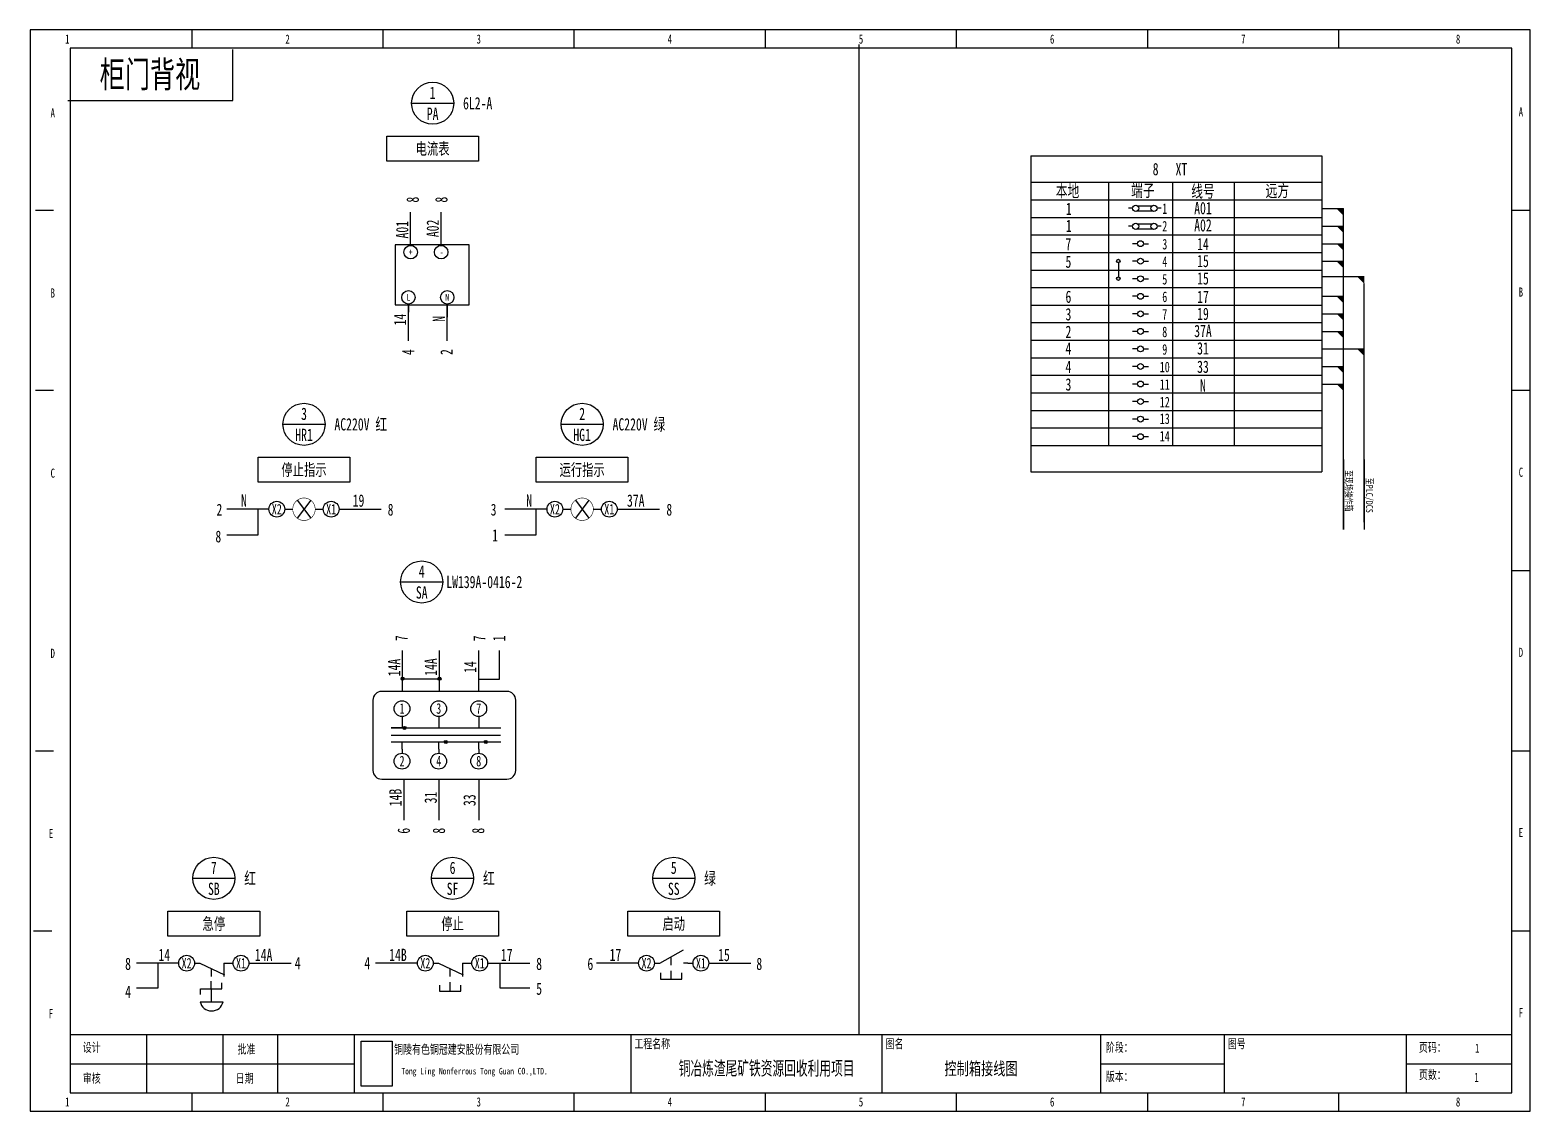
# Model space of a CAD drawing. Header units: millimetres. Extents: x 401220 to 2750366, y -101310 to 943175.
# Drawn here: x 1315105 to 1375724, y 334501 to 378199 of the extents above; entities that cross this region are included whole.
import ezdxf
from ezdxf.enums import TextEntityAlignment as Align

# ---------------------------------------------------------------- set-up
doc = ezdxf.new("R2010")
doc.units = ezdxf.units.MM
doc.linetypes.add('事故照明', pattern=[800, 600, 0, -200, 0])
doc.layers.add('SW', color=8, linetype='Continuous', lineweight=20)
doc.styles.add('IDQSTYLE', font='NSimSun.ttf', dxfattribs={"width": 0.7})
doc.styles.add('标准', font='NSimSun.ttf', dxfattribs={"width": 0.667})

msp = doc.modelspace()

# ---------------------------------------------------------------- hatches: boundary and pattern name
h = msp.add_hatch(color=256)
h.dxf.hatch_style = 1
h.paths.add_polyline_path([(1359160.21954, 368858.95198, 1), (1359018.40027, 368858.95198, 1)])
h.paths.add_polyline_path([(1359018.40029, 368149.85559, 1), (1359160.21956, 368149.85559, 1)])
h = msp.add_hatch(color=256)
h.dxf.hatch_style = 1
h.paths.add_polyline_path([(1330227.09011, 351977.04115, 0.4142135624), (1330163.97243, 352040.15883), (1330163.97243, 351913.92346, 0.4142135624)])
h.paths.add_polyline_path([(1330163.97243, 352040.15883, 0.4142135624), (1330100.85475, 351977.04115, 0.4142135624), (1330163.97243, 351913.92346)])
h = msp.add_hatch(color=256)
h.dxf.hatch_style = 1
h.paths.add_polyline_path([(1331715.74384, 351977.04115, 0.4142135624), (1331652.62616, 352040.15883), (1331652.62616, 351913.92346, 0.4142135624)])
h.paths.add_polyline_path([(1331652.62616, 352040.15883, 0.4142135624), (1331589.50848, 351977.04115, 0.4142135624), (1331652.62616, 351913.92346)])
h = msp.add_hatch(color=256)
h.dxf.hatch_style = 1
h.paths.add_polyline_path([(1330301.07779, 349984.85269, 1), (1330178.0551, 349984.85269)])
h.paths.add_polyline_path([(1330178.0551, 349984.85269, 1), (1330301.07779, 349984.85269)])
h = msp.add_hatch(color=256)
h.dxf.hatch_style = 1
h.paths.add_polyline_path([(1331845.75798, 349417.57558), (1331968.78068, 349417.57558, 1)])
h.paths.add_polyline_path([(1331968.78068, 349417.57558), (1331845.75798, 349417.57558, 1)])
h = msp.add_hatch(color=256)
h.dxf.hatch_style = 1
h.paths.add_polyline_path([(1333463.05505, 349417.57558), (1333586.07774, 349417.57558, 1)])
h.paths.add_polyline_path([(1333586.07774, 349417.57558), (1333463.05505, 349417.57558, 1)])

# ---------------------------------------------------------------- linework, layer by layer
at = {"ltscale": 4}
for p, q in [((1321652.766, 377463.72816), (1321652.766, 378199.39362)), ((1329377.25338, 377463.72816), (1329377.25338, 378199.39362)), ((1337101.74076, 377463.72816), (1337101.74076, 378199.39362)), ((1344826.22814, 377463.72816), (1344826.22814, 378199.39362)), ((1352550.71553, 377463.72816), (1352550.71553, 378199.39362)), ((1360275.20291, 377463.72816), (1360275.20291, 378199.39362)), ((1367999.69029, 377463.72816), (1367999.69029, 378199.39362)), ((1359665.80188, 370992.98771), (1359498.72444, 370992.98771)), ((1360818.76932, 370993.09626), (1360651.69188, 370993.09626)), ((1315326.04301, 370916.30552), (1316061.70847, 370916.30552)), ((1374988.5122, 370916.30552), (1375724.17767, 370916.30552)), ((1359665.47254, 370263.96757), (1359498.3951, 370263.96757)), ((1360818.43999, 370264.07612), (1360651.36255, 370264.07612)), ((1359863.46007, 369561.78765), (1359664.10993, 369561.78765)), ((1360102.68024, 369561.78765), (1360302.03038, 369561.78765)), ((1359863.46009, 368852.69127), (1359664.10995, 368852.69127)), ((1360102.68025, 368852.69127), (1360302.03039, 368852.69127)), ((1359863.4601, 368143.59488), (1359664.10996, 368143.59488)), ((1360102.68027, 368143.59488), (1360302.03041, 368143.59488)), ((1359863.46007, 367434.49849), (1359664.10993, 367434.49849)), ((1359863.46007, 367434.49849), (1359664.10993, 367434.49849)), ((1360102.68024, 367434.49849), (1360302.03038, 367434.49849)), ((1360102.68024, 367434.49849), (1360302.03038, 367434.49849)), ((1359863.46009, 366725.4021), (1359664.10995, 366725.4021)), ((1360102.68025, 366725.4021), (1360302.03039, 366725.4021)), ((1359863.4601, 366016.30572), (1359664.10996, 366016.30572)), ((1360102.68027, 366016.30572), (1360302.03041, 366016.30572)), ((1359863.46007, 365307.20933), (1359664.10993, 365307.20933)), ((1360102.68024, 365307.20933), (1360302.03038, 365307.20933)), ((1359863.46007, 364598.11294), (1359664.10993, 364598.11294)), ((1360102.68024, 364598.11294), (1360302.03038, 364598.11294)), ((1359863.46016, 363889.01655), (1359664.11002, 363889.01655)), ((1360102.68033, 363889.01655), (1360302.03047, 363889.01655)), ((1315326.04301, 363633.21742), (1316061.70847, 363633.21742)), ((1359863.46007, 363179.92017), (1359664.10993, 363179.92017)), ((1360102.68024, 363179.92017), (1360302.03038, 363179.92017)), ((1374988.5122, 363633.21742), (1375724.17767, 363633.21742)), ((1359863.46009, 362470.82378), (1359664.10995, 362470.82378)), ((1360102.68025, 362470.82378), (1360302.03039, 362470.82378)), ((1359863.4601, 361761.72739), (1359664.10996, 361761.72739)), ((1360102.68027, 361761.72739), (1360302.03041, 361761.72739)), ((1374988.5122, 356350.12932), (1375724.17767, 356350.12932)), ((1315326.04301, 349067.04122), (1316061.70847, 349067.04122)), ((1374988.5122, 349067.04122), (1375724.17767, 349067.04122)), ((1315252.47646, 341783.95311), (1315988.14192, 341783.95311)), ((1374988.5122, 341783.95311), (1375724.17767, 341783.95311)), ((1316723.80739, 337590.65997), (1374988.5122, 337590.65997)), ((1319813.60234, 337590.65997), (1319813.60234, 335236.53048)), ((1322903.39729, 337590.65997), (1322903.39729, 335236.53048)), ((1325110.39369, 337590.65997), (1325110.39369, 335236.53048)), ((1328200.18864, 337590.65997), (1328200.18864, 335236.53048)), ((1339382.3037, 337590.65997), (1339382.3037, 335236.53048)), ((1349534.48712, 337590.65997), (1349534.48712, 335236.53048)), ((1358362.4727, 337590.65997), (1358362.4727, 335236.53048)), ((1363364.99786, 337590.65997), (1363364.99786, 335236.53048)), ((1370721.65251, 337590.65997), (1370721.65251, 335236.53048)), ((1316723.80739, 336413.59522), (1328200.18864, 336413.59522)), ((1358362.4727, 336413.59522), (1363364.99786, 336413.59522)), ((1370721.65251, 336413.59522), (1374988.5122, 336413.59522)), ((1321652.766, 334500.86501), (1321652.766, 335236.53048)), ((1329377.25338, 334500.86501), (1329377.25338, 335236.53048)), ((1337101.74076, 334500.86501), (1337101.74076, 335236.53048)), ((1344826.22814, 334500.86501), (1344826.22814, 335236.53048)), ((1352550.71553, 334500.86501), (1352550.71553, 335236.53048)), ((1360275.20291, 334500.86501), (1360275.20291, 335236.53048)), ((1367999.69029, 334500.86501), (1367999.69029, 335236.53048))]:
    msp.add_line(p, q, dxfattribs=at)
for p, q in [((1324921.16734, 377463.72816), (1316723.80739, 377463.72816)), ((1348600.18014, 377611.42019), (1348600.18014, 337590.65997)), ((1316635.5157, 375345.97679), (1323295.70436, 375345.97679)), ((1330525.69843, 375238.35283), (1332227.52976, 375238.35283)), ((1329524.15084, 373907.81832), (1333229.07736, 373907.81832)), ((1329524.15084, 372898.27947), (1329524.15084, 373907.81832)), ((1333229.07736, 373907.81832), (1333229.07736, 372898.27947)), ((1333229.07736, 372898.27947), (1329524.15084, 372898.27947)), ((1355556.93912, 373106.01571), (1355556.93915, 372042.37113)), ((1355556.93912, 373106.01571), (1366902.48133, 373106.01571)), ((1355963.52008, 373106.01571), (1367309.06228, 373106.01571)), ((1367309.06228, 373106.01571), (1367309.06231, 372042.37113)), ((1355556.93915, 372042.37113), (1367309.06231, 372042.37113)), ((1355556.93915, 372042.37113), (1355556.93917, 371333.27474)), ((1358693.86638, 372042.37113), (1358693.8664, 371333.27474)), ((1361281.743, 372042.37113), (1361281.74302, 371333.27474)), ((1363764.74774, 372042.37113), (1363764.74776, 371333.27474)), ((1367309.06231, 372042.37113), (1367309.06233, 371333.27474)), ((1355556.9397, 371333.27465), (1355556.93972, 370624.17827)), ((1355556.9397, 371333.27465), (1355556.93972, 370624.17827)), ((1355556.9397, 371333.27465), (1366902.4819, 371333.27465)), ((1355963.52066, 371333.27465), (1367309.06286, 371333.27465)), ((1358693.86695, 371333.27465), (1358693.86696, 370624.17827)), ((1359862.04752, 371097.39937), (1360454.99126, 371097.19994)), ((1361281.74357, 371333.27465), (1361281.74359, 370624.17827)), ((1363763.58092, 371333.27465), (1363763.58094, 370624.17827)), ((1367309.06286, 371333.27465), (1367309.06288, 370624.17827)), ((1367309.06286, 371333.27465), (1367309.06288, 370624.17827)), ((1330488.41204, 369518.20284), (1330488.41204, 370837.66186)), ((1331721.48006, 369518.20284), (1331721.48006, 370837.66186)), ((1331721.48006, 369518.20284), (1331721.48006, 370401.21084)), ((1355556.93972, 370624.17827), (1355556.93974, 369915.08188)), ((1355556.93972, 370624.17827), (1355556.93974, 369915.08188)), ((1355556.93972, 370624.17827), (1366902.48192, 370624.17827)), ((1355963.52068, 370624.17827), (1367309.06288, 370624.17827)), ((1358693.86696, 370624.17827), (1358693.86698, 369915.08188)), ((1359863.33064, 370889.4521), (1360454.9213, 370889.18485)), ((1361281.74359, 370624.17827), (1361281.7436, 369915.08188)), ((1363763.58094, 370624.17827), (1363763.58096, 369915.08188)), ((1367309.06287, 370978.72646), (1368189.52388, 370978.72646)), ((1367309.06288, 370624.17827), (1367309.0629, 369915.08188)), ((1367309.06288, 370624.17827), (1367309.0629, 369915.08188)), ((1368189.52332, 358006.82625), (1368189.52388, 370978.72646)), ((1355556.93917, 369915.08196), (1355556.93919, 369205.98558)), ((1355556.93917, 369915.08196), (1355556.93919, 369205.98558)), ((1355556.93917, 369915.08196), (1366902.48137, 369915.08196)), ((1355556.93974, 369915.08188), (1366902.48194, 369915.08188)), ((1355963.52013, 369915.08196), (1367309.06233, 369915.08196)), ((1355963.5207, 369915.08188), (1367309.0629, 369915.08188)), ((1358693.86642, 369915.08196), (1358693.86644, 369205.98558)), ((1359861.71818, 370368.37923), (1360454.66193, 370368.1798)), ((1359863.00131, 370160.43196), (1360454.59197, 370160.16471)), ((1361281.74304, 369915.08196), (1361281.74306, 369205.98558)), ((1363763.58039, 369915.08196), (1363763.58041, 369205.98558)), ((1367309.06233, 369915.08196), (1367309.06235, 369205.98558)), ((1367309.06233, 369915.08196), (1367309.06235, 369205.98558)), ((1367309.06289, 370269.63007), (1368189.5239, 370269.63007)), ((1355556.93919, 369205.98558), (1355556.93921, 368496.88919)), ((1355556.93919, 369205.98558), (1355556.93921, 368496.88919)), ((1355556.93919, 369205.98558), (1366902.48139, 369205.98558)), ((1355963.52015, 369205.98558), (1367309.06235, 369205.98558)), ((1358693.86644, 369205.98558), (1358693.86645, 368496.88919)), ((1361281.74306, 369205.98558), (1361281.74308, 368496.88919)), ((1363763.58041, 369205.98558), (1363763.58043, 368496.88919)), ((1367309.0623, 369560.53377), (1368189.52332, 369560.53377)), ((1367309.06235, 369205.98558), (1367309.06237, 368496.88919)), ((1367309.06235, 369205.98558), (1367309.06237, 368496.88919)), ((1359089.30991, 368788.04234), (1359089.30991, 368504.40378)), ((1367309.06236, 368851.43738), (1368189.52337, 368851.43738)), ((1355556.93921, 368496.88919), (1355556.93923, 367787.7928)), ((1355556.93921, 368496.88919), (1355556.93923, 367787.7928)), ((1355556.93921, 368496.88919), (1366902.48141, 368496.88919)), ((1355963.52017, 368496.88919), (1367309.06237, 368496.88919)), ((1358693.86645, 368496.88919), (1358693.86647, 367787.7928)), ((1359089.30993, 368504.40378), (1359089.30993, 368220.76523)), ((1361281.74308, 368496.88919), (1361281.74309, 367787.7928)), ((1363763.58043, 368496.88919), (1363763.58045, 367787.7928)), ((1367309.0623, 368233.47833), (1368189.52332, 368233.47833)), ((1367309.0623, 368233.47833), (1369023.88787, 368233.47833)), ((1367309.06237, 368496.88919), (1367309.06239, 367787.7928)), ((1367309.06237, 368496.88919), (1367309.06239, 367787.7928)), ((1355556.93923, 367787.7928), (1355556.93925, 367078.69641)), ((1355556.93923, 367787.7928), (1355556.93925, 367078.69641)), ((1355556.93923, 367787.7928), (1366902.48143, 367787.7928)), ((1355963.52019, 367787.7928), (1367309.06239, 367787.7928)), ((1358693.86647, 367787.7928), (1358693.86649, 367078.69641)), ((1361281.74309, 367787.7928), (1361281.74311, 367078.69641)), ((1363763.58045, 367787.7928), (1363763.58047, 367078.69641)), ((1367309.0623, 367433.24461), (1368189.52332, 367433.24461)), ((1367309.06239, 367787.7928), (1367309.06241, 367078.69641)), ((1367309.06239, 367787.7928), (1367309.06241, 367078.69641)), ((1369023.888, 358299.88264), (1369023.88802, 367949.83962)), ((1330399.1678, 367091.74185), (1330399.1678, 366789.34185)), ((1330399.1678, 365772.28283), (1330399.1678, 367091.74185)), ((1330399.1678, 365630.35549), (1330399.1678, 366949.81451)), ((1331967.79183, 367091.74185), (1331967.79183, 366595.80585)), ((1331967.79183, 365772.28283), (1331967.79183, 367091.74185)), ((1331967.79183, 365630.35549), (1331967.79183, 366949.81451)), ((1355556.93925, 367078.69641), (1355556.93927, 366369.60003)), ((1355556.93925, 367078.69641), (1355556.93927, 366369.60003)), ((1355556.93925, 367078.69641), (1366902.48145, 367078.69641)), ((1355963.52021, 367078.69641), (1367309.06241, 367078.69641)), ((1358693.86649, 367078.69641), (1358693.86651, 366369.60003)), ((1361281.74311, 367078.69641), (1361281.74313, 366369.60003)), ((1363763.58047, 367078.69641), (1363763.58049, 366369.60003)), ((1367309.06241, 367078.69641), (1367309.06243, 366369.60003)), ((1367309.06241, 367078.69641), (1367309.06243, 366369.60003)), ((1355556.93927, 366369.60003), (1355556.93929, 365660.50364)), ((1355556.93927, 366369.60003), (1355556.93929, 365660.50364)), ((1355556.93927, 366369.60003), (1366902.48147, 366369.60003)), ((1355963.52023, 366369.60003), (1367309.06243, 366369.60003)), ((1358693.86651, 366369.60003), (1358693.86653, 365660.50364)), ((1361281.74313, 366369.60003), (1361281.74315, 365660.50364)), ((1363763.58049, 366369.60003), (1363763.58051, 365660.50364)), ((1367309.0623, 366724.14822), (1368189.52332, 366724.14822)), ((1367309.0623, 366724.14822), (1368189.52332, 366724.14822)), ((1367309.06243, 366369.60003), (1367309.06245, 365660.50364)), ((1367309.06243, 366369.60003), (1367309.06245, 365660.50364)), ((1355556.93929, 365660.50364), (1355556.9393, 364951.40725)), ((1355556.93929, 365660.50364), (1355556.9393, 364951.40725)), ((1355556.93929, 365660.50364), (1366902.48149, 365660.50364)), ((1355963.52024, 365660.50364), (1367309.06245, 365660.50364)), ((1358693.86653, 365660.50364), (1358693.86655, 364951.40725)), ((1361281.74315, 365660.50364), (1361281.74317, 364951.40725)), ((1363763.58051, 365660.50364), (1363763.58053, 364951.40725)), ((1367309.06244, 366015.05183), (1368189.52345, 366015.05183)), ((1367309.06244, 366015.05183), (1368189.52345, 366015.05183)), ((1367309.06245, 365660.50362), (1367309.06246, 364951.40723)), ((1355556.9393, 364951.40725), (1355556.93932, 364242.31086)), ((1355556.9393, 364951.40725), (1355556.93932, 364242.31086)), ((1355556.9393, 364951.40725), (1366902.48151, 364951.40725)), ((1355963.52026, 364951.40725), (1367309.06246, 364951.40725)), ((1358693.86655, 364951.40725), (1358693.86657, 364242.31086)), ((1361281.74317, 364951.40725), (1361281.74319, 364242.31086)), ((1363763.58053, 364951.40725), (1363763.58055, 364242.31086)), ((1367309.06246, 365305.95544), (1369023.88802, 365305.95544)), ((1367309.06246, 364951.40723), (1367309.06248, 364242.31084)), ((1367309.06247, 364596.85906), (1368143.42718, 364596.85906)), ((1367399.88041, 364596.85906), (1368189.5236, 364596.85902)), ((1355556.93932, 364242.31086), (1355556.93934, 363533.21448)), ((1355556.93932, 364242.31086), (1355556.93934, 363533.21448)), ((1355556.93932, 364242.31086), (1366902.48152, 364242.31086)), ((1355963.52028, 364242.31086), (1367309.06248, 364242.31086)), ((1358693.86657, 364242.31086), (1358693.86659, 363533.21448)), ((1361281.74319, 364242.31086), (1361281.74321, 363533.21448)), ((1363763.58055, 364242.31086), (1363763.58056, 363533.21448)), ((1367309.06228, 363887.76267), (1368189.5233, 363887.76267)), ((1367309.06248, 364242.31086), (1367309.0625, 363533.21448)), ((1367309.06248, 364242.31086), (1367309.0625, 363533.21448)), ((1355556.93934, 363533.21448), (1355556.93936, 362824.11809)), ((1355556.93934, 363533.21448), (1355556.93936, 362824.11809)), ((1355556.93934, 363533.21448), (1366902.48154, 363533.21448)), ((1355963.5203, 363533.21448), (1367309.0625, 363533.21448)), ((1358693.86659, 363533.21448), (1358693.86661, 362824.11809)), ((1361281.74321, 363533.21448), (1361281.74323, 362824.11809)), ((1363763.58056, 363533.21448), (1363763.58058, 362824.11809)), ((1367309.0625, 363533.21448), (1367309.06252, 362824.11809)), ((1367309.0625, 363533.21448), (1367309.06252, 362824.11809)), ((1355556.93936, 362824.11809), (1355556.93938, 362115.0217)), ((1355556.93936, 362824.11809), (1355556.93938, 362115.0217)), ((1355556.93936, 362824.11809), (1366902.48156, 362824.11809)), ((1355963.52032, 362824.11809), (1367309.06252, 362824.11809)), ((1358693.86661, 362824.11809), (1358693.86663, 362115.0217)), ((1361281.74323, 362824.11809), (1361281.74325, 362115.0217)), ((1363763.58058, 362824.11809), (1363763.5806, 362115.0217)), ((1367309.06252, 362824.11809), (1367309.06254, 362115.0217)), ((1367309.06252, 362824.11809), (1367309.06254, 362115.0217)), ((1325328.09454, 362259.06086), (1327029.92587, 362259.06086)), ((1336568.07409, 362259.06086), (1338269.90542, 362259.06086)), ((1355556.93938, 362115.0217), (1355556.9394, 361405.92531)), ((1355556.93938, 362115.0217), (1355556.9394, 361405.92531)), ((1355556.93938, 362115.0217), (1366902.48158, 362115.0217)), ((1355963.52034, 362115.0217), (1367309.06254, 362115.0217)), ((1358693.86663, 362115.0217), (1358693.86664, 361405.92531)), ((1361281.74325, 362115.0217), (1361281.74327, 361405.92531)), ((1363763.5806, 362115.0217), (1363763.58062, 361405.92531)), ((1367309.06254, 362115.0217), (1367309.06256, 361405.92531)), ((1367309.06254, 362115.0217), (1367309.06256, 361405.92531)), ((1355556.9394, 361405.92531), (1355556.93942, 360696.82893)), ((1355556.9394, 361405.92531), (1355556.93942, 360696.82893)), ((1355556.9394, 361405.92531), (1366902.4816, 361405.92531)), ((1355556.93944, 361405.92531), (1355556.93947, 360342.28073)), ((1355963.52036, 361405.92531), (1367309.06256, 361405.92531)), ((1367309.06256, 361405.92531), (1367309.06258, 360696.82893)), ((1367309.06256, 361405.92531), (1367309.06258, 360696.82893)), ((1367309.0626, 361405.92531), (1367309.06263, 360342.28073)), ((1324326.54694, 360928.52635), (1328031.47346, 360928.52635)), ((1324326.54694, 359918.9875), (1324326.54694, 360928.52635)), ((1328031.47346, 360928.52635), (1328031.47346, 359918.9875)), ((1335566.5265, 360928.52635), (1339271.45302, 360928.52635)), ((1335566.5265, 359918.9875), (1335566.5265, 360928.52635)), ((1339271.45302, 360928.52635), (1339271.45302, 359918.9875)), ((1355556.93945, 361051.37712), (1355556.93947, 360342.28073)), ((1355556.93945, 361051.37712), (1355556.93947, 360342.28073)), ((1368189.52332, 360843.2118), (1368189.52332, 360417.75397)), ((1369023.888, 360843.2118), (1369023.888, 360417.75397)), ((1355556.93947, 360342.28073), (1366902.48167, 360342.28073)), ((1355963.52042, 360342.28073), (1367309.06263, 360342.28073)), ((1368189.52332, 360417.75397), (1368189.52332, 358006.82625)), ((1369023.888, 360417.75397), (1369023.888, 358006.82625)), ((1328031.47346, 359918.9875), (1324326.54694, 359918.9875)), ((1339271.45302, 359918.9875), (1335566.5265, 359918.9875)), ((1325905.29953, 359190.09169), (1326449.88555, 358463.97699)), ((1337145.27908, 359190.09169), (1337689.86511, 358463.97699)), ((1324760.81743, 358827.03417), (1323058.9861, 358827.03417)), ((1324310.75847, 358827.03417), (1324310.75847, 357777.22553)), ((1325397.58632, 358827.03428), (1325610.31543, 358827.03434)), ((1325610.31543, 358827.03434), (1325723.77085, 358827.03434)), ((1326631.41423, 358827.03434), (1326744.86965, 358827.03434)), ((1326744.86965, 358827.03434), (1326957.59837, 358827.03428)), ((1327597.20298, 358827.03417), (1329299.03431, 358827.03417)), ((1336000.79698, 358827.03417), (1334298.96565, 358827.03417)), ((1335550.73803, 358827.03417), (1335550.73803, 357777.22553)), ((1336637.56588, 358827.03428), (1336850.29498, 358827.03434)), ((1336850.29498, 358827.03434), (1336963.75041, 358827.03434)), ((1337871.39378, 358827.03434), (1337984.8492, 358827.03434)), ((1337984.8492, 358827.03434), (1338197.57793, 358827.03428)), ((1338837.18253, 358827.03417), (1340539.01386, 358827.03417)), ((1324310.75847, 357777.22553), (1323058.9861, 357777.22553)), ((1335550.73803, 357777.22553), (1334298.96565, 357777.22553)), ((1330084.13541, 355886.97493), (1331785.96674, 355886.97493)), ((1330163.97243, 351460.4438), (1330163.97243, 353121.9843)), ((1331652.62616, 351460.4438), (1331652.62616, 353121.9843)), ((1333244.92132, 351460.4438), (1333244.92132, 353121.9843)), ((1334081.53525, 351956.71178), (1334081.53525, 353121.9843)), ((1330163.97243, 351977.04115), (1331652.62616, 351977.04115)), ((1333244.92132, 351956.71178), (1334081.53525, 351956.71178)), ((1328964.21174, 351105.89561), (1328964.21174, 348269.51006)), ((1333005.34612, 351460.4438), (1329318.75993, 351460.4438)), ((1332899.55764, 351460.4438), (1329318.75993, 351460.4438)), ((1334381.48616, 351460.4438), (1330694.89996, 351460.4438)), ((1334275.69767, 351460.4438), (1330694.89996, 351460.4438)), ((1334736.03415, 348269.51006), (1334736.03415, 351105.89561)), ((1330140.67992, 350444.94739), (1330140.67992, 350268.49121)), ((1331622.48507, 350444.94739), (1331622.48507, 350268.49121)), ((1333239.78214, 350444.94739), (1333239.78214, 350268.49121)), ((1330140.6799, 349984.85266), (1329699.1467, 349984.85269)), ((1329699.1467, 349984.85269), (1334137.87129, 349984.85269)), ((1330140.67992, 350268.49121), (1330140.6799, 349984.85266)), ((1331622.48507, 350268.49121), (1331622.48505, 349984.85266)), ((1333239.78214, 350268.49121), (1333239.78212, 349984.85266)), ((1329699.14665, 349417.57558), (1334130.57468, 349417.57558)), ((1330140.67983, 349133.93699), (1330140.67985, 349417.57555)), ((1331622.48498, 349133.93699), (1331622.48501, 349417.57555)), ((1333239.78205, 349133.93699), (1333239.78207, 349417.57555)), ((1330140.67992, 349133.93699), (1330140.67992, 348960.39336)), ((1331622.48507, 349133.93699), (1331622.48507, 348960.39336)), ((1333239.78214, 349133.93699), (1333239.78214, 348960.39336)), ((1329318.75993, 347914.96186), (1332969.16909, 347914.96186)), ((1330224.21743, 346253.42136), (1330224.21743, 347914.96186)), ((1330694.89996, 347914.96186), (1334381.48596, 347914.96186)), ((1331647.43035, 346253.42136), (1331647.43035, 347914.96186)), ((1333250.82521, 346253.42136), (1333250.82521, 347914.96186)), ((1321683.58065, 343907.13459), (1323385.41198, 343907.13459)), ((1331331.41107, 343907.13459), (1333033.2424, 343907.13459)), ((1340270.29537, 343907.13459), (1341972.1267, 343907.13459)), ((1320682.03305, 342576.60009), (1324386.95957, 342576.60009)), ((1320682.03305, 341567.06124), (1320682.03305, 342576.60009)), ((1324386.95957, 342576.60009), (1324386.95957, 341567.06124)), ((1330329.86348, 342576.60009), (1334034.79, 342576.60009)), ((1330329.86348, 341567.06124), (1330329.86348, 342576.60009)), ((1334034.79, 342576.60009), (1334034.79, 341567.06124)), ((1339268.74778, 342576.60009), (1342973.6743, 342576.60009)), ((1339268.74778, 341567.06124), (1339268.74778, 342576.60009)), ((1342973.6743, 342576.60009), (1342973.6743, 341567.06124)), ((1324386.95957, 341567.06124), (1320682.03305, 341567.06124)), ((1334034.79, 341567.06124), (1330329.86348, 341567.06124)), ((1342973.6743, 341567.06124), (1339268.74778, 341567.06124)), ((1340552.51626, 340475.10808), (1341508.21573, 341022.1614)), ((1341018.49767, 340400.04322), (1341018.49767, 340733.86018)), ((1321116.30354, 340475.10791), (1319414.47221, 340475.10791)), ((1320265.38787, 340475.10791), (1320265.38787, 339462.97099)), ((1321753.07243, 340475.10802), (1321965.80154, 340475.10808)), ((1321965.80154, 340475.10808), (1322964.57304, 340001.18416)), ((1322434.75718, 339940.29115), (1322434.75718, 340252.58541)), ((1322933.95228, 340475.10808), (1322933.9522, 339942.97271)), ((1322933.95228, 340475.10808), (1323313.08448, 340475.10802)), ((1323952.68909, 340475.10791), (1325654.52042, 340475.10791)), ((1330764.13396, 340475.10791), (1329062.30263, 340475.10791)), ((1331400.90286, 340475.10802), (1331613.63196, 340475.10808)), ((1331613.63196, 340475.10808), (1332612.40347, 340001.18416)), ((1332084.82807, 339939.22803), (1332084.82807, 340251.5223)), ((1332581.7827, 340475.10808), (1332581.78262, 339942.97271)), ((1332581.7827, 340475.10808), (1332960.91491, 340475.10802)), ((1333600.51951, 340475.10791), (1335302.35084, 340475.10791)), ((1334092.9365, 340475.10791), (1334092.9365, 339585.67519)), ((1339703.01826, 340475.10791), (1338001.18693, 340475.10791)), ((1340339.78716, 340475.10802), (1340552.51626, 340475.10808)), ((1340586.11305, 340080.21196), (1340586.11305, 339836.71399)), ((1341018.49767, 339836.71399), (1341018.49767, 340170.53095)), ((1341450.88229, 339836.71399), (1341450.88229, 340080.21196)), ((1341687.07048, 340475.10808), (1341517.7713, 340475.10808)), ((1341687.07048, 340475.10808), (1341899.79921, 340475.10802)), ((1342539.40381, 340475.10791), (1344241.23514, 340475.10791)), ((1322431.78295, 339439.59878), (1322431.78295, 339751.89305)), ((1322864.16757, 339439.59878), (1322864.16757, 339683.09676)), ((1331652.44345, 339587.20262), (1331652.44345, 339343.70465)), ((1332084.82807, 339343.70465), (1332084.82807, 339703.62291)), ((1332517.2127, 339343.70465), (1332517.2127, 339587.20262)), ((1334092.9365, 339585.67519), (1334092.9365, 339485.45133)), ((1334092.9365, 339485.45133), (1335302.35084, 339485.45133)), ((1340586.11305, 339836.71399), (1341450.88229, 339836.71399)), ((1320265.38787, 339462.97099), (1319414.47221, 339462.97099)), ((1321978.10922, 338919.32274), (1322911.0252, 338919.32274)), ((1321999.39832, 339206.3063), (1321999.39832, 339439.59878)), ((1321999.39832, 339439.59878), (1322864.16757, 339439.59878)), ((1322431.78295, 339439.59878), (1322431.78295, 338919.32274)), ((1331652.44345, 339343.70465), (1332517.2127, 339343.70465))]:
    msp.add_line(p, q)
at = {"linetype": '事故照明'}
msp.add_line((1329699.14665, 349696.11735), (1334115.98145, 349696.11735), dxfattribs=at)
at = {"ltscale": 4}
for points in [[(1315105.34337, 334500.86501), (1375724.17767, 334500.86501), (1375724.17767, 378199.39362), (1315105.34337, 378199.39362)], [(1316723.80739, 335236.53048), (1374988.5122, 335236.53048), (1374988.5122, 377463.72816), (1316723.80739, 377463.72816)]]:
    msp.add_lwpolyline(points, close=True, dxfattribs=at)
for points in [[(1323295.70436, 375345.97679), (1323295.70436, 377406.83897)], [(1326449.88555, 359190.09169), (1325905.29953, 358463.97699)], [(1337689.86511, 359190.09169), (1337145.27908, 358463.97699)]]:
    msp.add_lwpolyline(points)
for points in [[(1329858.93308, 369518.20284), (1329858.93308, 367091.74185), (1332854.72959, 367091.74185), (1332854.72959, 369518.20284)], [(1328488.0302, 337323.24732), (1329743.55262, 337323.24732), (1329743.55262, 335503.36038), (1328488.0302, 335503.36038)]]:
    msp.add_lwpolyline(points, close=True)
at = {"const_width": 22.69108}
for points in [[(1325723.77085, 358827.03434, 1), (1326631.41423, 358827.03434, 1)], [(1336963.75041, 358827.03434, 1), (1337871.39378, 358827.03434, 1)]]:
    msp.add_lwpolyline(points, format="xyb", close=True, dxfattribs=at)
for centre, radius in [((1331376.6141, 375238.35283), 850.91567), ((1330488.41204, 369218.82684), 272.16), ((1331721.48006, 369218.82684), 272.16), ((1359089.30991, 368858.95198), 70.90964), ((1359089.30992, 368149.85559), 70.90964), ((1330399.1678, 367391.11785), 272.16), ((1331967.79183, 367391.11785), 272.16), ((1326179.0102, 362259.06086), 850.91567), ((1337418.98976, 362259.06086), 850.91567), ((1325078.49295, 358827.03428), 319.09337), ((1327276.69175, 358827.03428), 319.09337), ((1336318.4725, 358827.03428), 319.09337), ((1338516.6713, 358827.03428), 319.09337), ((1330935.05107, 355886.97493), 850.91567), ((1330163.97243, 351977.04115), 63.11768), ((1331652.62616, 351977.04115), 63.11768), ((1330140.67992, 350764.04076), 319.09337), ((1331622.48507, 350764.04076), 319.09337), ((1333239.78214, 350764.04076), 319.09337), ((1330239.56645, 349984.85269), 61.51135), ((1331907.26933, 349417.57558), 61.51135), ((1333524.56639, 349417.57558), 61.51135), ((1330140.67992, 348641.29998), 319.09337), ((1331622.48507, 348641.29998), 319.09337), ((1333239.78214, 348641.29998), 319.09337), ((1322534.49631, 343907.13459), 850.91567), ((1332182.32674, 343907.13459), 850.91567), ((1341121.21104, 343907.13459), 850.91567), ((1321433.97906, 340475.10802), 319.09337), ((1323632.17786, 340475.10802), 319.09337), ((1331081.80948, 340475.10802), 319.09337), ((1333280.00828, 340475.10802), 319.09337), ((1340020.69378, 340475.10802), 319.09337), ((1342218.89258, 340475.10802), 319.09337)]:
    msp.add_circle(centre, radius)
at = {"ltscale": 4}
for centre, radius in [((1359791.70059, 370992.98771), 125.89871), ((1360525.79317, 370993.09626), 125.89871), ((1359791.37126, 370263.96757), 125.89871), ((1360525.46383, 370264.07612), 125.89871), ((1359983.07015, 369561.78765), 119.61008), ((1359983.07017, 368852.69127), 119.61008), ((1359983.07019, 368143.59488), 119.61008), ((1359983.07015, 367434.49849), 119.61008), ((1359983.07015, 367434.49849), 119.61008), ((1359983.07017, 366725.4021), 119.61008), ((1359983.07019, 366016.30572), 119.61008), ((1359983.07015, 365307.20933), 119.61008), ((1359983.07015, 364598.11294), 119.61008), ((1359983.07025, 363889.01655), 119.61008), ((1359983.07015, 363179.92017), 119.61008), ((1359983.07017, 362470.82378), 119.61008), ((1359983.07019, 361761.72739), 119.61008)]:
    msp.add_circle(centre, radius, dxfattribs=at)
for centre, radius, start, end in [((1329318.75993, 351105.89561), 354.54819, 90, 180), ((1334381.48596, 351105.89561), 354.54819, 0, 90), ((1329318.75993, 348269.51006), 354.54819, 180, 270), ((1334381.48596, 348269.51006), 354.54819, 270, 0), ((1322444.56721, 339023.32567), 477.91178, 192.56925461, 347.43074539)]:
    msp.add_arc(centre, radius, start, end)
for p in [(1326177.59254, 358827.03434), (1337417.57209, 358827.03434)]:
    msp.add_point(p)
for points in [[(1368189.52388, 370978.72646), (1368189.52388, 370695.08791), (1367905.88533, 370978.72646)], [(1368189.5239, 370269.63007), (1368189.5239, 369985.99152), (1367905.88535, 370269.63007)], [(1368189.52332, 369560.53377), (1368189.52332, 369276.89522), (1367905.88476, 369560.53377)], [(1368189.52337, 368851.43738), (1368189.52337, 368567.79883), (1367905.88482, 368851.43738)], [(1369023.88787, 368233.47833), (1369023.88787, 367949.83978), (1368740.24931, 368233.47833)], [(1368189.52332, 367433.24461), (1368189.52332, 367149.60605), (1367905.88476, 367433.24461)], [(1368189.52332, 366724.14822), (1368189.52332, 366440.50967), (1367905.88476, 366724.14822)], [(1368189.52345, 366015.05183), (1368189.52345, 365731.41328), (1367905.88489, 366015.05183)], [(1369023.88802, 365305.95544), (1369023.88802, 365022.31689), (1368740.24946, 365305.95544)], [(1368189.5236, 364596.85906), (1368189.5236, 364313.2205), (1367905.88505, 364596.85906)], [(1368189.5233, 363887.76267), (1368189.5233, 363604.12411), (1367905.88474, 363887.76267)]]:
    msp.add_solid(points)

# ---------------------------------------------------------------- texts
at = {"style": 'IDQSTYLE', "width": 0.7}
for s, p in [('1', (1316613.45757, 377537.29471)), ('2', (1325515.00969, 377537.29471)), ('3', (1333239.49707, 377537.29471)), ('4', (1340963.98445, 377537.29471)), ('5', (1348688.47183, 377537.29471)), ('6', (1356412.95922, 377537.29471)), ('7', (1364137.4466, 377537.29471)), ('8', (1372818.29908, 377537.29471)), ('A', (1316024.9252, 374557.84957)), ('A', (1375356.34493, 374594.63285)), ('B', (1316024.9252, 367274.76147)), ('B', (1375356.34493, 367311.54474)), ('C', (1316024.9252, 359991.67337)), ('C', (1375356.34493, 360028.45664)), ('D', (1316024.9252, 352708.58527)), ('D', (1375356.34493, 352745.36854)), ('E', (1315951.35865, 345425.49717)), ('E', (1375356.34493, 345462.28044)), ('F', (1315951.35865, 338142.40906)), ('F', (1375356.34493, 338179.19234)), ('1', (1316613.45757, 334574.43156)), ('2', (1325515.00969, 334574.43156)), ('3', (1333239.49707, 334574.43156)), ('4', (1340963.98445, 334574.43156)), ('5', (1348688.47183, 334574.43156)), ('6', (1356412.95922, 334574.43156)), ('7', (1364137.4466, 334574.43156)), ('8', (1372818.29908, 334574.43156))]:
    msp.add_text(s, height=368.5684, dxfattribs=at).set_placement(p, align=Align.BOTTOM_CENTER)
msp.add_text('柜门背视', height=1063.644581, dxfattribs=at).set_placement((1319954.29549, 376427.66127), align=Align.MIDDLE)
for s, height, p in [('1', 496.36747, (1331376.6141, 375663.81066)), ('PA', 496.367471, (1331376.6141, 374812.89499)), ('电流表', 478.640062, (1331376.6141, 373401.97987)), ('8', 496.36747, (1360593.849, 372576.21389)), ('XT', 496.367471, (1361636.2912, 372574.19342)), ('1', 496.36747, (1357085.54447, 370966.89752)), ('1', 425.45783, (1360963.37408, 370978.72646)), ('1', 496.36747, (1357085.54447, 370280.39671)), ('2', 425.45783, (1360963.3741, 370269.63007)), ('7', 496.36747, (1357069.61766, 369544.46707)), ('+', 272.16, (1330488.41204, 369218.82684)), ('-', 272.16, (1331743.18936, 369218.82684)), ('3', 425.45783, (1360963.37359, 369542.05686)), ('5', 496.36747, (1357069.61766, 368835.37068)), ('4', 425.45783, (1360963.37361, 368832.96047)), ('5', 425.45783, (1360963.37362, 368123.86409)), ('@N421', 0.141819, (1361281.74308, 368142.341)), ('L', 272.16, (1330399.1678, 367391.11785)), ('N', 272.16, (1331967.79183, 367391.11785)), ('6', 496.36747, (1357069.6177, 367417.17791)), ('6', 425.45783, (1360963.37364, 367414.7677)), ('3', 496.36747, (1357069.61772, 366708.08152)), ('7', 425.45783, (1360963.37366, 366705.67131)), ('2', 496.36747, (1357069.61766, 365998.98513)), ('8', 425.45783, (1360963.37368, 365996.57492)), ('4', 496.36747, (1357069.61766, 365326.08644)), ('9', 425.45783, (1360963.3737, 365287.47854)), ('4', 496.36747, (1357069.61777, 364580.79343)), ('10', 425.457833, (1360963.37372, 364578.38215)), ('3', 496.36747, (1357069.61766, 363871.69597)), ('11', 425.457833, (1360963.37374, 363869.28576)), ('12', 425.457833, (1360963.37376, 363160.18937)), ('3', 496.36747, (1326179.0102, 362684.51869)), ('2', 496.36747, (1337418.98976, 362684.51869)), ('13', 425.457833, (1360963.37374, 362487.54468)), ('HR1', 496.367471, (1326179.0102, 361833.60303)), ('HG1', 496.367471, (1337418.98976, 361833.60303)), ('14', 425.457833, (1360963.37376, 361778.44829)), ('停止指示', 478.640062, (1326179.0102, 360423.75693)), ('运行指示', 478.640062, (1337418.98976, 360422.6879)), ('2', 478.64006, (1322759.41753, 358810.66451)), ('X2', 425.457833, (1325078.49295, 358827.03428)), ('X1', 425.457833, (1327276.69175, 358827.03428)), ('8', 478.64006, (1329677.15325, 358810.66451)), ('3', 478.64006, (1333839.97322, 358810.66451)), ('X2', 425.457833, (1336318.4725, 358827.03428)), ('X1', 425.457833, (1338516.6713, 358827.03428)), ('8', 478.64006, (1340940.04547, 358810.66451)), ('8', 478.64006, (1322716.11059, 357725.1257)), ('1', 496.36747, (1333902.30562, 357771.80215)), ('4', 496.36747, (1330935.05107, 356312.43276)), ('SA', 496.367471, (1330935.05107, 355461.5171)), ('7', 496.36747, (1322534.49631, 344332.59243)), ('6', 496.36747, (1332182.32674, 344332.59243)), ('5', 496.36747, (1341121.21104, 344332.59243)), ('SB', 496.367471, (1322534.49631, 343481.67676)), ('SF', 496.367471, (1332182.32674, 343481.67676)), ('SS', 496.367471, (1341121.21104, 343481.67676)), ('急停', 478.640062, (1322534.49631, 342070.76164)), ('停止', 478.640062, (1332182.32674, 342070.76164)), ('启动', 478.640062, (1341121.21104, 342070.76164)), ('X2', 425.457833, (1321433.97906, 340475.10802)), ('X1', 425.457833, (1323632.17786, 340475.10802)), ('X2', 425.457833, (1331081.80948, 340475.10802)), ('X1', 425.457833, (1333280.00828, 340475.10802)), ('X2', 425.457833, (1340020.69378, 340475.10802)), ('X1', 425.457833, (1342218.89258, 340475.10802)), ('控制箱接线图', 515.995757, (1353540.39177, 336214.86255))]:
    msp.add_text(s, height=height, dxfattribs=at).set_placement(p, align=Align.MIDDLE_CENTER)
for s, height, p in [(' 6L2-A', 496.367471, (1332369.34904, 375238.35283)), (' AC220V 红', 496.367471, (1327171.74514, 362259.06086)), (' AC220V 绿', 496.367471, (1338411.7247, 362259.06086)), ('LW139A-0416-2', 496.3674713, (1331927.78602, 355886.97493)), (' 红', 496.367471, (1323527.23125, 343907.13459)), (' 红', 496.367471, (1333175.06168, 343907.13459)), (' 绿', 496.367471, (1342113.94598, 343907.13459))]:
    msp.add_text(s, height=height, dxfattribs=at).set_placement(p, align=Align.MIDDLE_LEFT)
for s, height, rotation, p in [('本地', 496.367471, 359.9999984659, (1357035.38499, 371447.59899)), ('端子', 496.367471, 359.9999984659, (1360080.71615, 371461.54099)), ('线号', 496.367471, 359.9999984659, (1362507.91361, 371433.35057)), ('远方', 496.367471, 359.9999984659, (1365515.18338, 371452.21228)), ('8', 496.36747, 89.9999984585, (1330818.39142, 371340.3394)), ('8', 496.36747, 89.9999984585, (1331976.26505, 371340.3394)), ('A01', 496.367471, 359.9999984659, (1362507.91416, 370751.74171)), ('A01', 496.367471, 89.9999984585, (1330394.1317, 370125.48637)), ('A02', 496.367471, 89.9999984585, (1331627.19972, 370178.57231)), ('A02', 496.367471, 359.9999984659, (1362507.91416, 370056.99101)), ('14', 496.367471, 359.9999984659, (1362507.91363, 369299.25867)), ('15', 496.367471, 359.9999984659, (1362507.91363, 368614.48529)), ('15', 496.367471, 359.9999984659, (1362507.91363, 367911.94324)), ('17', 496.367471, 359.9999984659, (1362507.91363, 367165.65166)), ('19', 496.367471, 359.9999984659, (1362507.91363, 366476.917)), ('14', 496.367471, 89.9999984585, (1330304.88746, 366492.75123)), ('N', 496.36747, 89.9999984585, (1331873.51149, 366521.31712)), ('37A', 496.367471, 359.9999984659, (1362507.91363, 365785.27323)), ('31', 496.367471, 359.9999984659, (1362507.91363, 365082.54386)), ('4', 496.36747, 89.9999984585, (1330638.92944, 365178.63664)), ('2', 496.36747, 89.9999984585, (1332187.88982, 365178.63664)), ('33', 496.367471, 359.9999984659, (1362507.91363, 364339.17985)), ('N', 496.36747, 359.9999984659, (1362507.91355, 363577.99877)), ('7', 496.36747, 89.9999984585, (1330370.46653, 353613.27838)), ('7', 496.36747, 89.9999984585, (1333512.91313, 353607.05833)), ('1', 496.36747, 89.9999984585, (1334309.88796, 353607.05833)), ('14A', 496.367471, 89.9999984585, (1330069.6921, 352427.45324)), ('14A', 496.367471, 89.9999984585, (1331549.47158, 352446.87424)), ('14', 496.367471, 89.9999984585, (1333136.64395, 352446.87424)), ('14B', 496.367471, 89.9999984585, (1330118.71152, 347171.88187)), ('31', 496.367471, 89.9999984585, (1331544.27576, 347171.88187)), ('33', 496.367471, 89.9999984585, (1333113.05764, 347064.81694)), ('6', 496.36747, 89.9999984585, (1330456.8307, 345829.63588)), ('8', 496.36747, 89.9999984585, (1331877.33065, 345829.63588)), ('8', 496.36747, 89.9999984585, (1333464.50078, 345829.63588)), ('8', 496.36747, 359.9999984659, (1319067.39033, 340202.87769)), ('14', 496.367471, 359.9999984659, (1320531.88373, 340562.75301)), ('14A', 496.367471, 359.9999984659, (1324546.89616, 340562.75301)), ('4', 496.36747, 359.9999984659, (1325924.77535, 340234.46958)), ('4', 496.36747, 359.9999984659, (1328736.24456, 340234.46958)), ('14B', 496.367471, 359.9999984659, (1329975.83193, 340562.75301)), ('17', 496.367471, 359.9999984659, (1334369.9691, 340562.75301)), ('8', 496.36747, 359.9999984659, (1335679.51236, 340202.87769)), ('6', 496.36747, 359.9999984659, (1337749.47854, 340202.87769)), ('17', 496.367471, 359.9999984659, (1338763.27828, 340562.75301)), ('15', 496.367471, 359.9999984659, (1343149.2436, 340562.75301)), ('8', 496.36747, 359.9999984659, (1344575.53945, 340202.87769)), ('4', 496.36747, 359.9999984659, (1319067.39033, 339069.25223)), ('5', 496.36747, 359.9999984659, (1335679.51236, 339198.82956))]:
    msp.add_text(s, height=height, rotation=rotation, dxfattribs=at).set_placement(p, align=Align.CENTER)
for s, p in [('至现场操作箱', (1368402.25223, 360405.36491)), ('至PLC/DCS', (1369236.61692, 360094.97372))]:
    msp.add_text(s, height=283.638555, rotation=269.9999953902, dxfattribs=at).set_placement(p, align=Align.MIDDLE_LEFT)
for s, height, p in [('N', 496.36747, (1323750.39513, 358928.86699)), ('19', 496.367471, (1328381.46149, 358928.86699)), ('N', 496.36747, (1335277.14913, 358928.86699)), ('37A', 496.367471, (1339585.56563, 358928.86699)), ('1', 425.45783, (1330140.67992, 350559.26809)), ('3', 425.45783, (1331622.48507, 350559.26809)), ('7', 425.45783, (1333239.78214, 350559.26809)), ('2', 425.45783, (1330140.67992, 348432.70211)), ('4', 425.45783, (1331622.48507, 348432.70211)), ('8', 425.45783, (1333239.78214, 348432.70211)), ('1', 368.5684, (1373590.74782, 336854.9945)), ('1', 368.5684, (1373561.34679, 335677.92976))]:
    msp.add_text(s, height=height, dxfattribs=at).set_placement(p, align=Align.CENTER)
for s, p in [('设计', (1317238.77321, 336781.42795)), ('批准', (1323491.92966, 336707.86141)), ('工程名称', (1339529.4368, 336928.56105)), ('图名', (1349681.62021, 336928.56105)), ('阶段：', (1358583.17234, 336781.42795)), ('图号', (1363512.13095, 336928.56105)), ('页码：', (1371236.61833, 336781.42795)), ('审核', (1317238.77321, 335530.79666)), ('日期', (1323418.36312, 335530.79666)), ('版本：', (1358583.17234, 335604.36321)), ('页数：', (1371236.61833, 335677.92976))]:
    msp.add_text(s, height=368.568398, dxfattribs=at).set_placement(p, align=Align.BOTTOM_LEFT)
for s, height, p in [('铜陵有色铜冠建安股份有限公司', 368.5683979, (1329820.25822, 337180.82402)), ('Tong Ling Nonferrous Tong Guan CO.,LTD.', 265.3692465, (1330114.5244, 336245.09874))]:
    msp.add_text(s, height=height, dxfattribs=at).set_placement(p, align=Align.TOP_LEFT)
at = {"layer": 'SW', "color": 4, "linetype": 'Continuous', "lineweight": 25, "style": '标准', "width": 0.62}
msp.add_text('铜冶炼渣尾矿铁资源回收利用项目', height=560, dxfattribs=at).set_placement((1344873.11507, 335949.20274), align=Align.CENTER)

doc.saveas('drawing.dxf')
